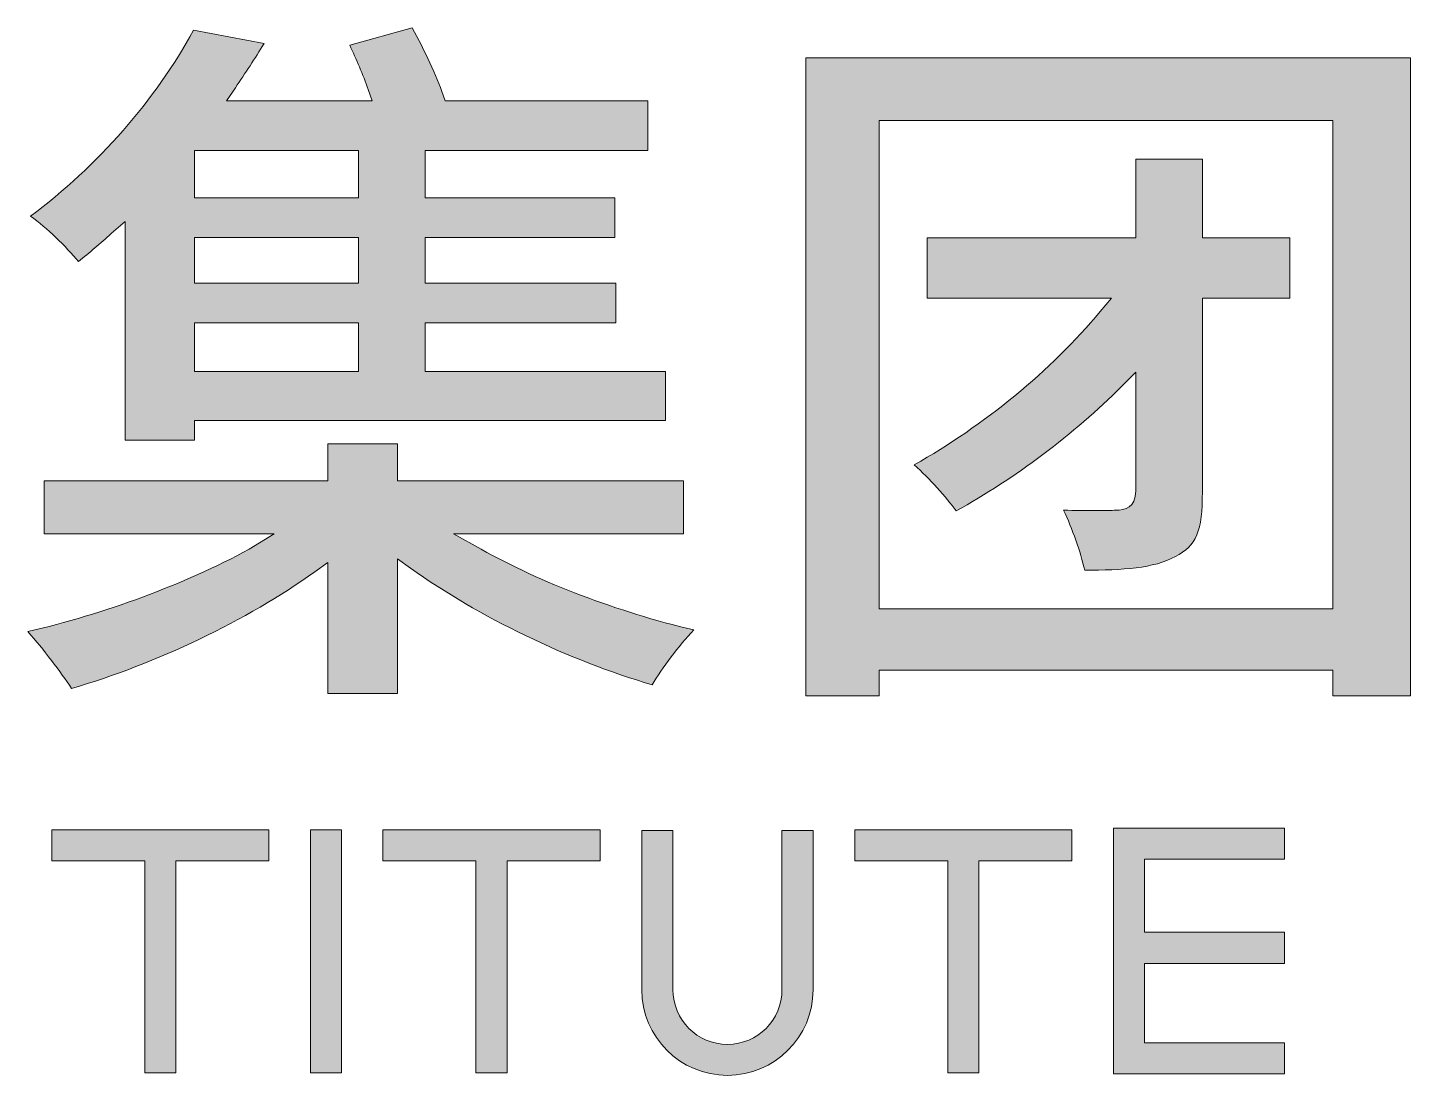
# Model space of a CAD drawing. Header units: millimetres. Extents: x 12325263 to 13848842, y -1463133 to 573208.
# Drawn here: x 12643185 to 12644361, y -1286025 to -1285134 of the extents above; entities that cross this region are included whole.
import ezdxf
from ezdxf.enums import TextEntityAlignment as Align

# ---------------------------------------------------------------- set-up
doc = ezdxf.new("R2010")
doc.units = ezdxf.units.MM
doc.header["$LTSCALE"] = 1000
doc.layers.add('_U+56FE_U+5C42 1', color=7, linetype='Continuous')
doc.styles.add('ACHT', font='simhei.ttf')
doc.styles.add('TITXC', font='simhei.ttf')
doc.styles.add('TITXV', font='', dxfattribs={"width": 0.7})
doc.styles.get('TITXV').set_extended_font_data('SimSun')

# ---------------------------------------------------------------- blocks, each defined once
blk = doc.blocks.new('logo2021new')
at = {"layer": '_U+56FE_U+5C42 1'}
h = blk.add_hatch(color=256, dxfattribs=at)
h.dxf.hatch_style = 2
edge = h.paths.add_edge_path()
edge.add_spline(control_points=[(396391.79, -17780.56), (396391.79, -17780.56), (396391.79, -17706.18), (396391.79, -17706.18), (396391.79, -17706.18), (396384.36, -17711.52), (396384.36, -17711.52), (396345.89, -17739.1), (396294.55, -17763.68), (396246.39, -17777.71), (396240.22, -17768.25), (396230.55, -17755.46), (396221.57, -17745.48), (396264.78, -17735.53), (396310.09, -17718.72), (396347.12, -17698.79), (396347.12, -17698.79), (396361.27, -17689.95), (396361.27, -17689.95), (396361.27, -17689.95), (396230.81, -17689.95), (396230.81, -17689.95), (396230.81, -17689.95), (396230.81, -17660.01), (396230.81, -17660.01), (396230.81, -17660.01), (396391.79, -17660.01), (396391.79, -17660.01), (396391.79, -17660.01), (396391.79, -17638.92), (396391.79, -17638.92), (396391.79, -17638.92), (396431.24, -17638.92), (396431.24, -17638.92), (396431.24, -17638.92), (396431.24, -17660.01), (396431.24, -17660.01), (396431.24, -17660.01), (396593.45, -17660.01), (396593.45, -17660.01), (396593.45, -17660.01), (396593.45, -17689.95), (396593.45, -17689.95), (396593.45, -17689.95), (396463.07, -17689.95), (396463.07, -17689.95), (396463.07, -17689.95), (396478.73, -17698.76), (396478.73, -17698.76), (396512.59, -17717.78), (396556.07, -17734.27), (396599.19, -17744.51), (396590.72, -17753.61), (396581.34, -17765.92), (396575.62, -17775.61), (396528.24, -17761.74), (396477.31, -17737.15), (396438.67, -17709.45), (396438.67, -17709.45), (396431.24, -17704.11), (396431.24, -17704.11), (396431.24, -17704.11), (396431.24, -17780.56), (396431.24, -17780.56), (396431.24, -17780.56), (396391.79, -17780.56), (396391.79, -17780.56)], knot_values=[0, 0, 0, 0, 1, 1, 1, 2, 2, 2, 3, 3, 3, 4, 4, 4, 5, 5, 5, 6, 6, 6, 7, 7, 7, 8, 8, 8, 9, 9, 9, 10, 10, 10, 11, 11, 11, 12, 12, 12, 13, 13, 13, 14, 14, 14, 15, 15, 15, 16, 16, 16, 17, 17, 17, 18, 18, 18, 19, 19, 19, 20, 20, 20, 21, 21, 21, 22, 22, 22, 22], degree=3, periodic=0)
edge = h.paths.add_edge_path()
edge.add_spline(control_points=[(396276.75, -17636.98), (396276.75, -17636.98), (396276.75, -17512.86), (396276.75, -17512.86), (396276.75, -17512.86), (396268.93, -17519.79), (396268.93, -17519.79), (396262.75, -17525.3), (396256.56, -17530.52), (396250.39, -17535.67), (396243.11, -17526.92), (396232.46, -17516.49), (396223.24, -17509.85), (396261.09, -17481.63), (396294.34, -17443.69), (396315.55, -17404.42), (396315.55, -17404.42), (396355.56, -17412.04), (396355.56, -17412.04), (396350.42, -17420.39), (396345.01, -17428.72), (396339.34, -17437.05), (396339.34, -17437.05), (396334.34, -17444.4), (396334.34, -17444.4), (396334.34, -17444.4), (396416.97, -17444.4), (396416.97, -17444.4), (396416.97, -17444.4), (396414.7, -17438.12), (396414.7, -17438.12), (396411.59, -17429.5), (396407.91, -17420.85), (396404.14, -17412.94), (396404.14, -17412.94), (396439.47, -17403), (396439.47, -17403), (396446.84, -17416.15), (396453.35, -17430.21), (396457.16, -17441.23), (396457.16, -17441.23), (396458.24, -17444.4), (396458.24, -17444.4), (396458.24, -17444.4), (396573.19, -17444.4), (396573.19, -17444.4), (396573.19, -17444.4), (396573.19, -17472.69), (396573.19, -17472.69), (396573.19, -17472.69), (396446.97, -17472.69), (396446.97, -17472.69), (396446.97, -17472.69), (396446.97, -17499.45), (396446.97, -17499.45), (396446.97, -17499.45), (396554.56, -17499.45), (396554.56, -17499.45), (396554.56, -17499.45), (396554.56, -17521.93), (396554.56, -17521.93), (396554.56, -17521.93), (396446.97, -17521.93), (396446.97, -17521.93), (396446.97, -17521.93), (396446.97, -17547.88), (396446.97, -17547.88), (396446.97, -17547.88), (396554.97, -17547.88), (396554.97, -17547.88), (396554.97, -17547.88), (396554.97, -17570.33), (396554.97, -17570.33), (396554.97, -17570.33), (396446.97, -17570.33), (396446.97, -17570.33), (396446.97, -17570.33), (396446.97, -17597.94), (396446.97, -17597.94), (396446.97, -17597.94), (396583.12, -17597.94), (396583.12, -17597.94), (396583.12, -17597.94), (396583.12, -17625.8), (396583.12, -17625.8), (396583.12, -17625.8), (396316.19, -17625.8), (396316.19, -17625.8), (396316.19, -17625.8), (396316.19, -17636.98), (396316.19, -17636.98), (396316.19, -17636.98), (396276.75, -17636.98), (396276.75, -17636.98)], knot_values=[0, 0, 0, 0, 1, 1, 1, 2, 2, 2, 3, 3, 3, 4, 4, 4, 5, 5, 5, 6, 6, 6, 7, 7, 7, 8, 8, 8, 9, 9, 9, 10, 10, 10, 11, 11, 11, 12, 12, 12, 13, 13, 13, 14, 14, 14, 15, 15, 15, 16, 16, 16, 17, 17, 17, 18, 18, 18, 19, 19, 19, 20, 20, 20, 21, 21, 21, 22, 22, 22, 23, 23, 23, 24, 24, 24, 25, 25, 25, 26, 26, 26, 27, 27, 27, 28, 28, 28, 29, 29, 29, 30, 30, 30, 31, 31, 31, 31], degree=3, periodic=0)
h.paths.add_polyline_path([(396316.19, -17597.94), (396409.18, -17597.94), (396409.18, -17570.33), (396316.19, -17570.33)])
h.paths.add_polyline_path([(396316.19, -17547.88), (396409.18, -17547.88), (396409.18, -17521.93), (396316.19, -17521.93)])
h.paths.add_polyline_path([(396316.19, -17499.45), (396409.18, -17499.45), (396409.18, -17472.69), (396316.19, -17472.69)])
h = blk.add_hatch(color=256, dxfattribs=at)
h.dxf.hatch_style = 2
h.paths.add_polyline_path([(396961.58, -17781.83), (396961.58, -17767.35), (396704.29, -17767.35), (396704.29, -17781.83), (396662.79, -17781.83), (396662.79, -17420.01), (397005.57, -17420.01), (397005.57, -17781.83)])
h.paths.add_polyline_path([(396704.29, -17732.45), (396961.58, -17732.45), (396961.58, -17455.71), (396704.29, -17455.71)])
edge = h.paths.add_edge_path()
edge.add_spline(control_points=[(396820.89, -17710.65), (396818.6, -17700.15), (396813.78, -17687.06), (396808.95, -17676.54), (396815.28, -17676.76), (396821.41, -17676.86), (396826.54, -17676.86), (396831.87, -17676.86), (396836.15, -17676.73), (396838.48, -17676.57), (396838.5, -17676.57), (396838.53, -17676.57), (396838.56, -17676.57), (396843.65, -17676.57), (396849.84, -17675.27), (396849.84, -17665.68), (396849.84, -17665.68), (396849.84, -17598.42), (396849.84, -17598.42), (396849.84, -17598.42), (396841.82, -17606.46), (396841.82, -17606.46), (396814.91, -17633.38), (396780.94, -17658.91), (396748.06, -17676.95), (396742.26, -17669.21), (396732.99, -17658.81), (396724.23, -17650.81), (396763.64, -17628.78), (396801.79, -17597.42), (396829.72, -17563.99), (396829.72, -17563.99), (396836.16, -17556.28), (396836.16, -17556.28), (396836.16, -17556.28), (396731.49, -17556.28), (396731.49, -17556.28), (396731.49, -17556.28), (396731.49, -17522.22), (396731.49, -17522.22), (396731.49, -17522.22), (396849.84, -17522.22), (396849.84, -17522.22), (396849.84, -17522.22), (396849.84, -17477.51), (396849.84, -17477.51), (396849.84, -17477.51), (396887.63, -17477.51), (396887.63, -17477.51), (396887.63, -17477.51), (396887.63, -17522.22), (396887.63, -17522.22), (396887.63, -17522.22), (396937.28, -17522.22), (396937.28, -17522.22), (396937.28, -17522.22), (396937.28, -17556.28), (396937.28, -17556.28), (396937.28, -17556.28), (396887.63, -17556.28), (396887.63, -17556.28), (396887.63, -17556.28), (396887.63, -17666.07), (396887.63, -17666.07), (396887.63, -17688.52), (396884.21, -17696.78), (396872.37, -17702.87), (396859.91, -17709.68), (396842.4, -17710.55), (396820.89, -17710.65)], knot_values=[0, 0, 0, 0, 1, 1, 1, 2, 2, 2, 3, 3, 3, 4, 4, 4, 5, 5, 5, 6, 6, 6, 7, 7, 7, 8, 8, 8, 9, 9, 9, 10, 10, 10, 11, 11, 11, 12, 12, 12, 13, 13, 13, 14, 14, 14, 15, 15, 15, 16, 16, 16, 17, 17, 17, 18, 18, 18, 19, 19, 19, 20, 20, 20, 21, 21, 21, 22, 22, 22, 23, 23, 23, 23], degree=3, periodic=0)
h = blk.add_hatch(color=256, dxfattribs=at)
h.dxf.hatch_style = 2
h.paths.add_polyline_path([(396235.23, -17875.44), (396287.97, -17875.44), (396287.97, -17995.6), (396305.6, -17995.6), (396305.6, -17875.44), (396358.34, -17875.44), (396358.34, -17857.8), (396235.23, -17857.8)])
h = blk.add_hatch(color=256, dxfattribs=at)
h.dxf.hatch_style = 2
h.paths.add_polyline_path([(396381.85, -17995.6), (396399.47, -17995.6), (396399.47, -17857.8), (396381.85, -17857.8)])
h = blk.add_hatch(color=256, dxfattribs=at)
h.dxf.hatch_style = 2
h.paths.add_polyline_path([(396422.98, -17875.44), (396475.71, -17875.44), (396475.71, -17995.6), (396493.34, -17995.6), (396493.34, -17875.44), (396546.09, -17875.44), (396546.09, -17857.8), (396422.98, -17857.8)])
h = blk.add_hatch(color=256, dxfattribs=at)
h.dxf.hatch_style = 2
edge = h.paths.add_edge_path()
edge.add_spline(control_points=[(396649.26, -17948.53), (396649.26, -17965.61), (396635.39, -17979.5), (396618.34, -17979.5), (396601.28, -17979.5), (396587.4, -17965.61), (396587.4, -17948.53), (396587.4, -17948.53), (396587.4, -17858.25), (396587.4, -17858.25), (396587.4, -17858.25), (396569.75, -17858.25), (396569.75, -17858.25), (396569.75, -17858.25), (396569.75, -17948.53), (396569.75, -17948.53), (396569.75, -17975.31), (396591.55, -17997.1), (396618.34, -17997.1), (396645.12, -17997.1), (396666.9, -17975.31), (396666.9, -17948.53), (396666.9, -17948.53), (396666.9, -17858.25), (396666.9, -17858.25), (396666.9, -17858.25), (396649.26, -17858.25), (396649.26, -17858.25), (396649.26, -17858.25), (396649.26, -17948.53), (396649.26, -17948.53)], knot_values=[0, 0, 0, 0, 1, 1, 1, 2, 2, 2, 3, 3, 3, 4, 4, 4, 5, 5, 5, 6, 6, 6, 7, 7, 7, 8, 8, 8, 9, 9, 9, 10, 10, 10, 10], degree=3, periodic=0)
h = blk.add_hatch(color=256, dxfattribs=at)
h.dxf.hatch_style = 2
h.paths.add_polyline_path([(396690.54, -17875.44), (396743.27, -17875.44), (396743.27, -17995.6), (396760.9, -17995.6), (396760.9, -17875.44), (396813.66, -17875.44), (396813.66, -17857.8), (396690.54, -17857.8)])
h = blk.add_hatch(color=256, dxfattribs=at)
h.dxf.hatch_style = 2
h.paths.add_polyline_path([(396934.18, -17874.55), (396934.18, -17856.94), (396837.15, -17856.94), (396837.15, -17996.27), (396934.18, -17996.27), (396934.18, -17978.68), (396854.73, -17978.68), (396854.73, -17933.61), (396934.18, -17933.61), (396934.18, -17915.97), (396854.73, -17915.97), (396854.73, -17874.55)])
at = {"layer": '_U+56FE_U+5C42 1', "lineweight": 0}
for p, q in [((396662.79, -17781.83), (396662.79, -17420.01)), ((396662.79, -17420.01), (397005.57, -17420.01)), ((397005.57, -17420.01), (397005.57, -17781.83)), ((396961.58, -17455.71), (396704.29, -17455.71)), ((396704.29, -17455.71), (396704.29, -17732.45)), ((396961.58, -17732.45), (396961.58, -17455.71)), ((396409.18, -17472.69), (396316.19, -17472.69)), ((396316.19, -17472.69), (396316.19, -17499.45)), ((396409.18, -17499.45), (396409.18, -17472.69)), ((396316.19, -17499.45), (396409.18, -17499.45)), ((396409.18, -17521.93), (396316.19, -17521.93)), ((396316.19, -17521.93), (396316.19, -17547.88)), ((396409.18, -17547.88), (396409.18, -17521.93)), ((396316.19, -17547.88), (396409.18, -17547.88)), ((396409.18, -17570.33), (396316.19, -17570.33)), ((396316.19, -17570.33), (396316.19, -17597.94)), ((396409.18, -17597.94), (396409.18, -17570.33)), ((396316.19, -17597.94), (396409.18, -17597.94)), ((396704.29, -17732.45), (396961.58, -17732.45)), ((396961.58, -17767.35), (396704.29, -17767.35)), ((396704.29, -17767.35), (396704.29, -17781.83)), ((396961.58, -17781.83), (396961.58, -17767.35)), ((396704.29, -17781.83), (396662.79, -17781.83)), ((397005.57, -17781.83), (396961.58, -17781.83))]:
    blk.add_line(p, q, dxfattribs=at)
for points in [[(396235.23, -17875.44), (396287.97, -17875.44), (396287.97, -17995.6), (396305.6, -17995.6), (396305.6, -17875.44), (396358.34, -17875.44), (396358.34, -17857.8), (396235.23, -17857.8), (396235.23, -17875.44)], [(396381.85, -17995.6), (396399.47, -17995.6), (396399.47, -17857.8), (396381.85, -17857.8), (396381.85, -17995.6)], [(396422.98, -17875.44), (396475.71, -17875.44), (396475.71, -17995.6), (396493.34, -17995.6), (396493.34, -17875.44), (396546.09, -17875.44), (396546.09, -17857.8), (396422.98, -17857.8), (396422.98, -17875.44)], [(396690.54, -17875.44), (396743.27, -17875.44), (396743.27, -17995.6), (396760.9, -17995.6), (396760.9, -17875.44), (396813.66, -17875.44), (396813.66, -17857.8), (396690.54, -17857.8), (396690.54, -17875.44)], [(396934.18, -17874.55), (396934.18, -17856.94), (396837.15, -17856.94), (396837.15, -17996.27), (396934.18, -17996.27), (396934.18, -17978.68), (396854.73, -17978.68), (396854.73, -17933.61), (396934.18, -17933.61), (396934.18, -17915.97), (396854.73, -17915.97), (396854.73, -17874.55), (396934.18, -17874.55)]]:
    blk.add_lwpolyline(points, dxfattribs=at)
for points in [[(396223.24, -17509.85), (396261.09, -17481.63), (396294.34, -17443.69), (396315.55, -17404.42)], [(396315.55, -17404.42), (396315.55, -17404.42), (396355.56, -17412.04), (396355.56, -17412.04)], [(396404.14, -17412.94), (396404.14, -17412.94), (396439.47, -17403), (396439.47, -17403)], [(396439.47, -17403), (396446.84, -17416.15), (396453.35, -17430.21), (396457.16, -17441.23)], [(396355.56, -17412.04), (396350.42, -17420.39), (396345.01, -17428.72), (396339.34, -17437.05)], [(396414.7, -17438.12), (396411.59, -17429.5), (396407.91, -17420.85), (396404.14, -17412.94)], [(396339.34, -17437.05), (396339.34, -17437.05), (396334.34, -17444.4), (396334.34, -17444.4)], [(396416.97, -17444.4), (396416.97, -17444.4), (396414.7, -17438.12), (396414.7, -17438.12)], [(396457.16, -17441.23), (396457.16, -17441.23), (396458.24, -17444.4), (396458.24, -17444.4)], [(396334.34, -17444.4), (396334.34, -17444.4), (396416.97, -17444.4), (396416.97, -17444.4)], [(396458.24, -17444.4), (396458.24, -17444.4), (396573.19, -17444.4), (396573.19, -17444.4)], [(396573.19, -17444.4), (396573.19, -17444.4), (396573.19, -17472.69), (396573.19, -17472.69)], [(396573.19, -17472.69), (396573.19, -17472.69), (396446.97, -17472.69), (396446.97, -17472.69)], [(396446.97, -17472.69), (396446.97, -17472.69), (396446.97, -17499.45), (396446.97, -17499.45)], [(396849.84, -17522.22), (396849.84, -17522.22), (396849.84, -17477.51), (396849.84, -17477.51)], [(396849.84, -17477.51), (396849.84, -17477.51), (396887.63, -17477.51), (396887.63, -17477.51)], [(396887.63, -17477.51), (396887.63, -17477.51), (396887.63, -17522.22), (396887.63, -17522.22)], [(396446.97, -17499.45), (396446.97, -17499.45), (396554.56, -17499.45), (396554.56, -17499.45)], [(396554.56, -17499.45), (396554.56, -17499.45), (396554.56, -17521.93), (396554.56, -17521.93)], [(396250.39, -17535.67), (396243.11, -17526.92), (396232.46, -17516.49), (396223.24, -17509.85)], [(396276.75, -17512.86), (396276.75, -17512.86), (396268.93, -17519.79), (396268.93, -17519.79)], [(396276.75, -17636.98), (396276.75, -17636.98), (396276.75, -17512.86), (396276.75, -17512.86)], [(396268.93, -17519.79), (396262.75, -17525.3), (396256.56, -17530.52), (396250.39, -17535.67)], [(396554.56, -17521.93), (396554.56, -17521.93), (396446.97, -17521.93), (396446.97, -17521.93)], [(396446.97, -17521.93), (396446.97, -17521.93), (396446.97, -17547.88), (396446.97, -17547.88)], [(396731.49, -17556.28), (396731.49, -17556.28), (396731.49, -17522.22), (396731.49, -17522.22)], [(396731.49, -17522.22), (396731.49, -17522.22), (396849.84, -17522.22), (396849.84, -17522.22)], [(396887.63, -17522.22), (396887.63, -17522.22), (396937.28, -17522.22), (396937.28, -17522.22)], [(396937.28, -17522.22), (396937.28, -17522.22), (396937.28, -17556.28), (396937.28, -17556.28)], [(396446.97, -17547.88), (396446.97, -17547.88), (396554.97, -17547.88), (396554.97, -17547.88)], [(396554.97, -17547.88), (396554.97, -17547.88), (396554.97, -17570.33), (396554.97, -17570.33)], [(396836.16, -17556.28), (396836.16, -17556.28), (396731.49, -17556.28), (396731.49, -17556.28)], [(396829.72, -17563.99), (396829.72, -17563.99), (396836.16, -17556.28), (396836.16, -17556.28)], [(396937.28, -17556.28), (396937.28, -17556.28), (396887.63, -17556.28), (396887.63, -17556.28)], [(396887.63, -17556.28), (396887.63, -17556.28), (396887.63, -17666.07), (396887.63, -17666.07)], [(396724.23, -17650.81), (396763.64, -17628.78), (396801.79, -17597.42), (396829.72, -17563.99)], [(396554.97, -17570.33), (396554.97, -17570.33), (396446.97, -17570.33), (396446.97, -17570.33)], [(396446.97, -17570.33), (396446.97, -17570.33), (396446.97, -17597.94), (396446.97, -17597.94)], [(396446.97, -17597.94), (396446.97, -17597.94), (396583.12, -17597.94), (396583.12, -17597.94)], [(396583.12, -17597.94), (396583.12, -17597.94), (396583.12, -17625.8), (396583.12, -17625.8)], [(396849.84, -17598.42), (396849.84, -17598.42), (396841.82, -17606.46), (396841.82, -17606.46)], [(396849.84, -17665.68), (396849.84, -17665.68), (396849.84, -17598.42), (396849.84, -17598.42)], [(396841.82, -17606.46), (396814.91, -17633.38), (396780.94, -17658.91), (396748.06, -17676.95)], [(396583.12, -17625.8), (396583.12, -17625.8), (396316.19, -17625.8), (396316.19, -17625.8)], [(396316.19, -17625.8), (396316.19, -17625.8), (396316.19, -17636.98), (396316.19, -17636.98)], [(396316.19, -17636.98), (396316.19, -17636.98), (396276.75, -17636.98), (396276.75, -17636.98)], [(396391.79, -17660.01), (396391.79, -17660.01), (396391.79, -17638.92), (396391.79, -17638.92)], [(396391.79, -17638.92), (396391.79, -17638.92), (396431.24, -17638.92), (396431.24, -17638.92)], [(396431.24, -17638.92), (396431.24, -17638.92), (396431.24, -17660.01), (396431.24, -17660.01)], [(396748.06, -17676.95), (396742.26, -17669.21), (396732.99, -17658.81), (396724.23, -17650.81)], [(396230.81, -17689.95), (396230.81, -17689.95), (396230.81, -17660.01), (396230.81, -17660.01)], [(396230.81, -17660.01), (396230.81, -17660.01), (396391.79, -17660.01), (396391.79, -17660.01)], [(396431.24, -17660.01), (396431.24, -17660.01), (396593.45, -17660.01), (396593.45, -17660.01)], [(396593.45, -17660.01), (396593.45, -17660.01), (396593.45, -17689.95), (396593.45, -17689.95)], [(396887.63, -17666.07), (396887.63, -17688.52), (396884.21, -17696.78), (396872.37, -17702.87)], [(396820.89, -17710.65), (396818.6, -17700.15), (396813.78, -17687.06), (396808.95, -17676.54)], [(396361.27, -17689.95), (396361.27, -17689.95), (396230.81, -17689.95), (396230.81, -17689.95)], [(396347.12, -17698.79), (396347.12, -17698.79), (396361.27, -17689.95), (396361.27, -17689.95)], [(396593.45, -17689.95), (396593.45, -17689.95), (396463.07, -17689.95), (396463.07, -17689.95)], [(396463.07, -17689.95), (396463.07, -17689.95), (396478.73, -17698.76), (396478.73, -17698.76)], [(396221.57, -17745.48), (396264.78, -17735.53), (396310.09, -17718.72), (396347.12, -17698.79)], [(396478.73, -17698.76), (396512.59, -17717.78), (396556.07, -17734.27), (396599.19, -17744.51)], [(396391.79, -17706.18), (396391.79, -17706.18), (396384.36, -17711.52), (396384.36, -17711.52)], [(396391.79, -17780.56), (396391.79, -17780.56), (396391.79, -17706.18), (396391.79, -17706.18)], [(396438.67, -17709.45), (396438.67, -17709.45), (396431.24, -17704.11), (396431.24, -17704.11)], [(396431.24, -17704.11), (396431.24, -17704.11), (396431.24, -17780.56), (396431.24, -17780.56)], [(396575.62, -17775.61), (396528.24, -17761.74), (396477.31, -17737.15), (396438.67, -17709.45)], [(396872.37, -17702.87), (396859.91, -17709.68), (396842.4, -17710.55), (396820.89, -17710.65)], [(396384.36, -17711.52), (396345.89, -17739.1), (396294.55, -17763.68), (396246.39, -17777.71)], [(396246.39, -17777.71), (396240.22, -17768.25), (396230.55, -17755.46), (396221.57, -17745.48)], [(396599.19, -17744.51), (396590.72, -17753.61), (396581.34, -17765.92), (396575.62, -17775.61)], [(396431.24, -17780.56), (396431.24, -17780.56), (396391.79, -17780.56), (396391.79, -17780.56)]]:
    blk.add_open_spline(points, degree=3, dxfattribs=at)
for points, knots in [([(396838.48, -17676.57), (396838.5, -17676.57), (396838.53, -17676.57), (396838.56, -17676.57), (396843.65, -17676.57), (396849.84, -17675.27), (396849.84, -17665.68)], [3, 3, 3, 3, 4, 4, 4, 5, 5, 5, 5]), ([(396808.95, -17676.54), (396815.28, -17676.76), (396821.41, -17676.86), (396826.54, -17676.86), (396831.87, -17676.86), (396836.15, -17676.73), (396838.48, -17676.57)], [1, 1, 1, 1, 2, 2, 2, 3, 3, 3, 3]), ([(396649.26, -17948.53), (396649.26, -17965.61), (396635.39, -17979.5), (396618.34, -17979.5), (396601.28, -17979.5), (396587.4, -17965.61), (396587.4, -17948.53), (396587.4, -17948.53), (396587.4, -17858.25), (396587.4, -17858.25), (396587.4, -17858.25), (396569.75, -17858.25), (396569.75, -17858.25), (396569.75, -17858.25), (396569.75, -17948.53), (396569.75, -17948.53), (396569.75, -17975.31), (396591.55, -17997.1), (396618.34, -17997.1), (396645.12, -17997.1), (396666.9, -17975.31), (396666.9, -17948.53), (396666.9, -17948.53), (396666.9, -17858.25), (396666.9, -17858.25), (396666.9, -17858.25), (396649.26, -17858.25), (396649.26, -17858.25), (396649.26, -17858.25), (396649.26, -17948.53), (396649.26, -17948.53)], [0, 0, 0, 0, 1, 1, 1, 2, 2, 2, 3, 3, 3, 4, 4, 4, 5, 5, 5, 6, 6, 6, 7, 7, 7, 8, 8, 8, 9, 9, 9, 10, 10, 10, 10])]:
    blk.add_open_spline(points, degree=3, knots=knots, dxfattribs=at)
blk = doc.blocks.new('横向图框_A0')
at = {"xscale": 0.01, "yscale": 0.01, "zscale": 0.01}
blk.add_blockref('logo2021new', (-2810.9251, 997.1923), dxfattribs=at)
at = {"style": 'TITXV', "width": 0.8}
for tag, p in [('智能化', (9.375, 781)), ('暖通', (3.125, 781)), ('给排水', (15.625, 705)), ('建筑', (3.125, 705)), ('电气', (21.875, 705)), ('结构', (9.375, 705))]:
    blk.add_attdef(tag, text='', height=2.5, rotation=90, dxfattribs=at).set_placement(p, align=Align.MIDDLE_CENTER)
for tag, height, style, p in [('总工程师', 3, 'ACHT', (1143.1086, 210.3042)), ('审定', 3, 'ACHT', (1143.1086, 202.3042)), ('审核', 3, 'ACHT', (1143.1086, 194.3042)), ('设计总负责人1', 3, 'ACHT', (1143.1086, 186.3042)), ('设计总负责人2', 3, 'ACHT', (1143.1086, 178.3042)), ('设计总负责人3', 3, 'ACHT', (1143.1086, 170.3042)), ('专业负责人1', 3, 'ACHT', (1143.1086, 162.3042)), ('专业负责人2', 3, 'ACHT', (1143.1086, 154.3042)), ('专业负责人3', 3, 'ACHT', (1143.1086, 146.3042)), ('校核1', 3, 'ACHT', (1143.1086, 138.3042)), ('校核2', 3, 'ACHT', (1143.1086, 130.3042)), ('设计1', 3, 'ACHT', (1143.1086, 122.3042)), ('设计2', 3, 'ACHT', (1143.1086, 114.3042)), ('工程编号', 3, 'TITXC', (1142.3084, 74.7933)), ('专业', 3, 'TITXC', (1170.433, 74.7933)), ('设计阶段', 3, 'TITXC', (1155.5441, 67.7759)), ('图号', 5, 'TITXC', (1140.3434, 32.7462)), ('出图日期', 3, 'ACHT', (1144.346, 24.2933))]:
    blk.add_attdef(tag, text='', height=height, dxfattribs=dict(style=style)).set_placement(p, align=Align.MIDDLE_CENTER)
at = {"style": 'TITXC', "flags": 1}
for tag, height, p in [('建设单位', 3, (1149.8224, 102.2933)), ('工程名称', 3, (1149.8224, 86.2933)), ('图纸名称', 5, (1149.8224, 51.0433))]:
    blk.add_attdef(tag, text='', height=height, dxfattribs=at).set_placement(p, align=Align.MIDDLE_CENTER)
at = {"style": 'ACHT', "width": 0.8}
for tag, p in [('版本号', (1172.763, 32.7933)), ('序号', (1172.763, 24.2933))]:
    blk.add_attdef(tag, text='', height=3, dxfattribs=at).set_placement(p, align=Align.MIDDLE_CENTER)
blk = doc.blocks.new('*U20')
blk.add_blockref('横向图框_A0', (0, 0))
blk = doc.blocks.new('A$C15443CC7')
at = {"xscale": 150, "yscale": 150, "zscale": 150}
blk.add_blockref('*U20', (0, 0), dxfattribs=at)

msp = doc.modelspace()

# ---------------------------------------------------------------- block references
msp.add_blockref('A$C15443CC7', (12470491.6, -1408608))

doc.saveas('drawing.dxf')
